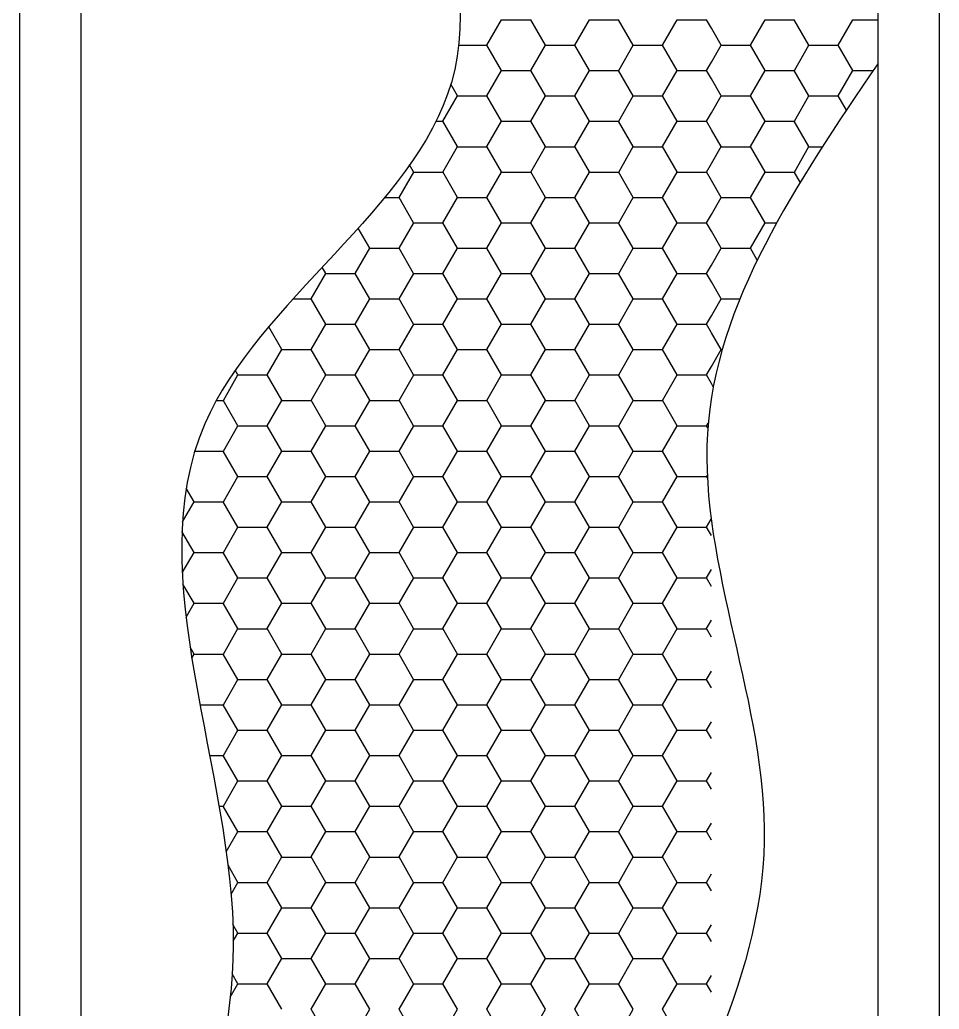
# Model space of a CAD drawing. Header units: inches. Extents: x 11.8 to 54.3, y 10.8 to 35.6.
# Drawn here: x 20.1966 to 20.4957, y 27.0831 to 27.4049 of the extents above; entities that cross this region are included whole.
import ezdxf

# ---------------------------------------------------------------- set-up
doc = ezdxf.new("R2010")
doc.units = ezdxf.units.IN
doc.header["$MEASUREMENT"] = 0
doc.layers.add('02', color=2, linetype='Continuous')
doc.layers.add('4', color=4, linetype='Continuous')

msp = doc.modelspace()

# ---------------------------------------------------------------- linework, layer by layer
at = {"layer": '02'}
for p, q in [((20.34857, 27.39661), (20.35333, 27.40485)), ((20.35332, 27.40485), (20.36284, 27.40485)), ((20.36761, 27.39661), (20.36284, 27.40486)), ((20.37714, 27.39661), (20.3819, 27.40485)), ((20.38189, 27.40485), (20.39142, 27.40485)), ((20.39618, 27.39661), (20.39142, 27.40486)), ((20.40572, 27.39661), (20.41048, 27.40485)), ((20.41047, 27.40485), (20.41999, 27.40485)), ((20.42158, 27.40211), (20.41999, 27.40486)), ((20.43429, 27.39661), (20.43905, 27.40485)), ((20.43904, 27.40485), (20.44857, 27.40485)), ((20.45333, 27.39661), (20.44857, 27.40486)), ((20.46287, 27.39661), (20.46763, 27.40485)), ((20.46762, 27.40485), (20.4757, 27.40485)), ((20.42476, 27.39661), (20.42158, 27.40211)), ((20.33939, 27.3966), (20.34856, 27.3966)), ((20.35332, 27.38836), (20.34856, 27.39661)), ((20.36285, 27.38836), (20.36762, 27.39661)), ((20.36761, 27.3966), (20.37713, 27.3966)), ((20.38189, 27.38836), (20.37713, 27.39661)), ((20.39143, 27.38836), (20.39619, 27.39661)), ((20.39618, 27.3966), (20.40571, 27.3966)), ((20.41047, 27.38836), (20.40571, 27.39661)), ((20.42158, 27.39109), (20.42477, 27.39661)), ((20.42476, 27.3966), (20.43428, 27.3966)), ((20.43904, 27.38836), (20.43428, 27.39661)), ((20.44858, 27.38836), (20.45334, 27.39661)), ((20.45333, 27.3966), (20.46286, 27.3966)), ((20.46762, 27.38836), (20.46286, 27.39661)), ((20.42, 27.38836), (20.42158, 27.39109)), ((20.34857, 27.38011), (20.35333, 27.38836)), ((20.35332, 27.38835), (20.36284, 27.38835)), ((20.36761, 27.38011), (20.36284, 27.38836)), ((20.37714, 27.38011), (20.3819, 27.38836)), ((20.38189, 27.38835), (20.39142, 27.38835)), ((20.39618, 27.38011), (20.39142, 27.38836)), ((20.40572, 27.38011), (20.41048, 27.38836)), ((20.41047, 27.38835), (20.41999, 27.38835)), ((20.42158, 27.38561), (20.41999, 27.38836)), ((20.43429, 27.38011), (20.43905, 27.38836)), ((20.43904, 27.38835), (20.44857, 27.38835)), ((20.45333, 27.38011), (20.44857, 27.38836)), ((20.46287, 27.38011), (20.46763, 27.38836)), ((20.46762, 27.38835), (20.47418, 27.38835)), ((20.33903, 27.38011), (20.33685, 27.38389)), ((20.42476, 27.38011), (20.42158, 27.38561)), ((20.33428, 27.37186), (20.33904, 27.38011)), ((20.33903, 27.3801), (20.34856, 27.3801)), ((20.35332, 27.37186), (20.34856, 27.38011)), ((20.36285, 27.37186), (20.36762, 27.38011)), ((20.36761, 27.3801), (20.37713, 27.3801)), ((20.38189, 27.37186), (20.37713, 27.38011)), ((20.39143, 27.37186), (20.39619, 27.38011)), ((20.39618, 27.3801), (20.40571, 27.3801)), ((20.41047, 27.37186), (20.40571, 27.38011)), ((20.42158, 27.37459), (20.42477, 27.38011)), ((20.42476, 27.3801), (20.43428, 27.3801)), ((20.43904, 27.37186), (20.43428, 27.38011)), ((20.44858, 27.37186), (20.45334, 27.38011)), ((20.45333, 27.3801), (20.46286, 27.3801)), ((20.46552, 27.3755), (20.46286, 27.38011)), ((20.42, 27.37186), (20.42158, 27.37459)), ((20.33203, 27.37185), (20.33427, 27.37185)), ((20.33903, 27.36362), (20.33427, 27.37186)), ((20.34857, 27.36361), (20.35333, 27.37186)), ((20.35332, 27.37185), (20.36284, 27.37185)), ((20.36761, 27.36362), (20.36284, 27.37186)), ((20.37714, 27.36361), (20.3819, 27.37186)), ((20.38189, 27.37185), (20.39142, 27.37185)), ((20.39618, 27.36362), (20.39142, 27.37186)), ((20.40572, 27.36361), (20.41048, 27.37186)), ((20.41047, 27.37185), (20.41999, 27.37185)), ((20.42158, 27.36911), (20.41999, 27.37186)), ((20.43429, 27.36361), (20.43905, 27.37186)), ((20.43904, 27.37185), (20.44857, 27.37185)), ((20.45333, 27.36362), (20.44857, 27.37186)), ((20.42476, 27.36362), (20.42158, 27.36911)), ((20.33428, 27.35536), (20.33904, 27.36361)), ((20.33903, 27.3636), (20.34856, 27.3636)), ((20.35332, 27.35537), (20.34856, 27.36362)), ((20.36285, 27.35536), (20.36762, 27.36361)), ((20.36761, 27.3636), (20.37713, 27.3636)), ((20.38189, 27.35537), (20.37713, 27.36362)), ((20.39143, 27.35536), (20.39619, 27.36361)), ((20.39618, 27.3636), (20.40571, 27.3636)), ((20.41047, 27.35537), (20.40571, 27.36362)), ((20.42158, 27.35809), (20.42477, 27.36361)), ((20.42476, 27.3636), (20.43428, 27.3636)), ((20.43904, 27.35537), (20.43428, 27.36362)), ((20.44858, 27.35536), (20.45334, 27.36361)), ((20.45333, 27.3636), (20.45771, 27.3636)), ((20.42, 27.35536), (20.42158, 27.35809)), ((20.31999, 27.34711), (20.32475, 27.35536)), ((20.32474, 27.35537), (20.32342, 27.35765)), ((20.32474, 27.35535), (20.33427, 27.35535)), ((20.33903, 27.34712), (20.33427, 27.35537)), ((20.34857, 27.34711), (20.35333, 27.35536)), ((20.35332, 27.35535), (20.36284, 27.35535)), ((20.36761, 27.34712), (20.36284, 27.35537)), ((20.37714, 27.34711), (20.3819, 27.35536)), ((20.38189, 27.35535), (20.39142, 27.35535)), ((20.39618, 27.34712), (20.39142, 27.35537)), ((20.40572, 27.34711), (20.41048, 27.35536)), ((20.41047, 27.35535), (20.41999, 27.35535)), ((20.42158, 27.35261), (20.41999, 27.35537)), ((20.43429, 27.34711), (20.43905, 27.35536)), ((20.43904, 27.35535), (20.44857, 27.35535)), ((20.45048, 27.35205), (20.44857, 27.35537)), ((20.42476, 27.34712), (20.42158, 27.35261)), ((20.31533, 27.3471), (20.31998, 27.3471)), ((20.32474, 27.33887), (20.31998, 27.34712)), ((20.33428, 27.33886), (20.33904, 27.34711)), ((20.33903, 27.3471), (20.34856, 27.3471)), ((20.35332, 27.33887), (20.34856, 27.34712)), ((20.36285, 27.33886), (20.36762, 27.34711)), ((20.36761, 27.3471), (20.37713, 27.3471)), ((20.38189, 27.33887), (20.37713, 27.34712)), ((20.39143, 27.33886), (20.39619, 27.34711)), ((20.39618, 27.3471), (20.40571, 27.3471)), ((20.41047, 27.33887), (20.40571, 27.34712)), ((20.42158, 27.34159), (20.42477, 27.34711)), ((20.42476, 27.3471), (20.43428, 27.3471)), ((20.43904, 27.33887), (20.43428, 27.34712)), ((20.31999, 27.33061), (20.32475, 27.33886)), ((20.32474, 27.33886), (20.33427, 27.33886)), ((20.33903, 27.33062), (20.33427, 27.33887)), ((20.34857, 27.33061), (20.35333, 27.33886)), ((20.35332, 27.33886), (20.36284, 27.33886)), ((20.36761, 27.33062), (20.36284, 27.33887)), ((20.37714, 27.33061), (20.3819, 27.33886)), ((20.38189, 27.33886), (20.39142, 27.33886)), ((20.39618, 27.33062), (20.39142, 27.33887)), ((20.40572, 27.33061), (20.41048, 27.33886)), ((20.41047, 27.33886), (20.41999, 27.33886)), ((20.42158, 27.33612), (20.41999, 27.33887)), ((20.42, 27.33886), (20.42158, 27.34159)), ((20.43429, 27.33061), (20.43905, 27.33886)), ((20.43904, 27.33886), (20.44283, 27.33886)), ((20.31046, 27.33062), (20.3067, 27.33712)), ((20.42476, 27.33062), (20.42158, 27.33612)), ((20.3057, 27.32237), (20.31047, 27.33061)), ((20.31046, 27.33061), (20.31998, 27.33061)), ((20.32474, 27.32237), (20.31998, 27.33062)), ((20.33428, 27.32237), (20.33904, 27.33061)), ((20.33903, 27.33061), (20.34856, 27.33061)), ((20.35332, 27.32237), (20.34856, 27.33062)), ((20.36285, 27.32237), (20.36762, 27.33061)), ((20.36761, 27.33061), (20.37713, 27.33061)), ((20.38189, 27.32237), (20.37713, 27.33062)), ((20.39143, 27.32237), (20.39619, 27.33061)), ((20.39618, 27.33061), (20.40571, 27.33061)), ((20.41047, 27.32237), (20.40571, 27.33062)), ((20.42158, 27.3251), (20.42477, 27.33061)), ((20.42476, 27.33061), (20.43428, 27.33061)), ((20.43653, 27.32673), (20.43428, 27.33062)), ((20.29617, 27.32237), (20.295, 27.32439)), ((20.42, 27.32237), (20.42158, 27.3251)), ((20.29142, 27.31412), (20.29618, 27.32237)), ((20.29617, 27.32236), (20.30569, 27.32236)), ((20.31046, 27.31412), (20.30569, 27.32237)), ((20.31999, 27.31412), (20.32475, 27.32237)), ((20.32474, 27.32236), (20.33427, 27.32236)), ((20.33903, 27.31412), (20.33427, 27.32237)), ((20.34857, 27.31412), (20.35333, 27.32237)), ((20.35332, 27.32236), (20.36284, 27.32236)), ((20.36761, 27.31412), (20.36284, 27.32237)), ((20.37714, 27.31412), (20.3819, 27.32237)), ((20.38189, 27.32236), (20.39142, 27.32236)), ((20.39618, 27.31412), (20.39142, 27.32237)), ((20.40572, 27.31412), (20.41048, 27.32237)), ((20.41047, 27.32236), (20.41999, 27.32236)), ((20.42158, 27.31962), (20.41999, 27.32237)), ((20.42476, 27.31412), (20.42158, 27.31962)), ((20.28553, 27.31411), (20.29141, 27.31411)), ((20.29617, 27.30587), (20.29141, 27.31412)), ((20.3057, 27.30587), (20.31047, 27.31412)), ((20.31046, 27.31411), (20.31998, 27.31411)), ((20.32474, 27.30587), (20.31998, 27.31412)), ((20.33428, 27.30587), (20.33904, 27.31412)), ((20.33903, 27.31411), (20.34856, 27.31411)), ((20.35332, 27.30587), (20.34856, 27.31412)), ((20.36285, 27.30587), (20.36762, 27.31412)), ((20.36761, 27.31411), (20.37713, 27.31411)), ((20.38189, 27.30587), (20.37713, 27.31412)), ((20.39143, 27.30587), (20.39619, 27.31412)), ((20.39618, 27.31411), (20.40571, 27.31411)), ((20.41047, 27.30587), (20.40571, 27.31412)), ((20.42158, 27.3086), (20.42477, 27.31412)), ((20.42476, 27.31411), (20.43088, 27.31411)), ((20.42, 27.30587), (20.42158, 27.3086)), ((20.28188, 27.29762), (20.27759, 27.30505)), ((20.29142, 27.29762), (20.29618, 27.30587)), ((20.29617, 27.30586), (20.30569, 27.30586)), ((20.31046, 27.29762), (20.30569, 27.30587)), ((20.31999, 27.29762), (20.32475, 27.30587)), ((20.32474, 27.30586), (20.33427, 27.30586)), ((20.33903, 27.29762), (20.33427, 27.30587)), ((20.34857, 27.29762), (20.35333, 27.30587)), ((20.35332, 27.30586), (20.36284, 27.30586)), ((20.36761, 27.29762), (20.36284, 27.30587)), ((20.37714, 27.29762), (20.3819, 27.30587)), ((20.38189, 27.30586), (20.39142, 27.30586)), ((20.39618, 27.29762), (20.39142, 27.30587)), ((20.40572, 27.29762), (20.41048, 27.30587)), ((20.41047, 27.30586), (20.41999, 27.30586)), ((20.42158, 27.30312), (20.41999, 27.30587)), ((20.42476, 27.29762), (20.42158, 27.30312)), ((20.27713, 27.28937), (20.28189, 27.29762)), ((20.28188, 27.29761), (20.29141, 27.29761)), ((20.29617, 27.28938), (20.29141, 27.29762)), ((20.3057, 27.28937), (20.31047, 27.29762)), ((20.31046, 27.29761), (20.31998, 27.29761)), ((20.32474, 27.28938), (20.31998, 27.29762)), ((20.33428, 27.28937), (20.33904, 27.29762)), ((20.33903, 27.29761), (20.34856, 27.29761)), ((20.35332, 27.28938), (20.34856, 27.29762)), ((20.36285, 27.28937), (20.36762, 27.29762)), ((20.36761, 27.29761), (20.37713, 27.29761)), ((20.38189, 27.28938), (20.37713, 27.29762)), ((20.39143, 27.28937), (20.39619, 27.29762)), ((20.39618, 27.29761), (20.40571, 27.29761)), ((20.41047, 27.28938), (20.40571, 27.29762)), ((20.42158, 27.2921), (20.42477, 27.29762)), ((20.42476, 27.29761), (20.42511, 27.29761)), ((20.26759, 27.28938), (20.2667, 27.29092)), ((20.42, 27.28937), (20.42158, 27.2921)), ((20.26284, 27.28112), (20.2676, 27.28937)), ((20.26759, 27.28936), (20.27712, 27.28936)), ((20.28188, 27.28113), (20.27712, 27.28938)), ((20.29142, 27.28112), (20.29618, 27.28937)), ((20.29617, 27.28936), (20.30569, 27.28936)), ((20.31046, 27.28113), (20.30569, 27.28938)), ((20.31999, 27.28112), (20.32475, 27.28937)), ((20.32474, 27.28936), (20.33427, 27.28936)), ((20.33903, 27.28113), (20.33427, 27.28938)), ((20.34857, 27.28112), (20.35333, 27.28937)), ((20.35332, 27.28936), (20.36284, 27.28936)), ((20.36761, 27.28113), (20.36284, 27.28938)), ((20.37714, 27.28112), (20.3819, 27.28937)), ((20.38189, 27.28936), (20.39142, 27.28936)), ((20.39618, 27.28113), (20.39142, 27.28938)), ((20.40572, 27.28112), (20.41048, 27.28937)), ((20.41047, 27.28936), (20.41999, 27.28936)), ((20.42158, 27.28662), (20.41999, 27.28938)), ((20.42221, 27.28554), (20.42158, 27.28662)), ((20.26059, 27.28111), (20.26283, 27.28111)), ((20.26759, 27.27288), (20.26283, 27.28113)), ((20.27713, 27.27287), (20.28189, 27.28112)), ((20.28188, 27.28111), (20.29141, 27.28111)), ((20.29617, 27.27288), (20.29141, 27.28113)), ((20.3057, 27.27287), (20.31047, 27.28112)), ((20.31046, 27.28111), (20.31998, 27.28111)), ((20.32474, 27.27288), (20.31998, 27.28113)), ((20.33428, 27.27287), (20.33904, 27.28112)), ((20.33903, 27.28111), (20.34856, 27.28111)), ((20.35332, 27.27288), (20.34856, 27.28113)), ((20.36285, 27.27287), (20.36762, 27.28112)), ((20.36761, 27.28111), (20.37713, 27.28111)), ((20.38189, 27.27288), (20.37713, 27.28113)), ((20.39143, 27.27287), (20.39619, 27.28112)), ((20.39618, 27.28111), (20.40571, 27.28111)), ((20.41047, 27.27288), (20.40571, 27.28113)), ((20.26284, 27.26462), (20.2676, 27.27287)), ((20.26759, 27.27286), (20.27712, 27.27286)), ((20.28188, 27.26463), (20.27712, 27.27288)), ((20.29142, 27.26462), (20.29618, 27.27287)), ((20.29617, 27.27286), (20.30569, 27.27286)), ((20.31046, 27.26463), (20.30569, 27.27288)), ((20.31999, 27.26462), (20.32475, 27.27287)), ((20.32474, 27.27286), (20.33427, 27.27286)), ((20.33903, 27.26463), (20.33427, 27.27288)), ((20.34857, 27.26462), (20.35333, 27.27287)), ((20.35332, 27.27286), (20.36284, 27.27286)), ((20.36761, 27.26463), (20.36284, 27.27288)), ((20.37714, 27.26462), (20.3819, 27.27287)), ((20.38189, 27.27286), (20.39142, 27.27286)), ((20.39618, 27.26463), (20.39142, 27.27288)), ((20.40572, 27.26462), (20.41048, 27.27287)), ((20.41047, 27.27286), (20.41999, 27.27286)), ((20.42041, 27.27216), (20.41999, 27.27288)), ((20.42, 27.27287), (20.42055, 27.27381)), ((20.25357, 27.26462), (20.26283, 27.26462)), ((20.26759, 27.25638), (20.26283, 27.26463)), ((20.27713, 27.25637), (20.28189, 27.26462)), ((20.28188, 27.26462), (20.29141, 27.26462)), ((20.29617, 27.25638), (20.29141, 27.26463)), ((20.3057, 27.25637), (20.31047, 27.26462)), ((20.31046, 27.26462), (20.31998, 27.26462)), ((20.32474, 27.25638), (20.31998, 27.26463)), ((20.33428, 27.25637), (20.33904, 27.26462)), ((20.33903, 27.26462), (20.34856, 27.26462)), ((20.35332, 27.25638), (20.34856, 27.26463)), ((20.36285, 27.25637), (20.36762, 27.26462)), ((20.36761, 27.26462), (20.37713, 27.26462)), ((20.38189, 27.25638), (20.37713, 27.26463)), ((20.39143, 27.25637), (20.39619, 27.26462)), ((20.39618, 27.26462), (20.40571, 27.26462)), ((20.41047, 27.25638), (20.40571, 27.26463)), ((20.26284, 27.24813), (20.2676, 27.25637)), ((20.26759, 27.25637), (20.27712, 27.25637)), ((20.28188, 27.24813), (20.27712, 27.25638)), ((20.29142, 27.24813), (20.29618, 27.25637)), ((20.29617, 27.25637), (20.30569, 27.25637)), ((20.31046, 27.24813), (20.30569, 27.25638)), ((20.31999, 27.24813), (20.32475, 27.25637)), ((20.32474, 27.25637), (20.33427, 27.25637)), ((20.33903, 27.24813), (20.33427, 27.25638)), ((20.34857, 27.24813), (20.35333, 27.25637)), ((20.35332, 27.25637), (20.36284, 27.25637)), ((20.36761, 27.24813), (20.36284, 27.25638)), ((20.37714, 27.24813), (20.3819, 27.25637)), ((20.38189, 27.25637), (20.39142, 27.25637)), ((20.39618, 27.24813), (20.39142, 27.25638)), ((20.40572, 27.24813), (20.41048, 27.25637)), ((20.41047, 27.25637), (20.41999, 27.25637)), ((20.42028, 27.25588), (20.41999, 27.25638)), ((20.42, 27.25637), (20.42024, 27.25678)), ((20.25331, 27.24813), (20.25077, 27.25252)), ((20.24954, 27.24159), (20.25332, 27.24813)), ((20.25331, 27.24812), (20.26283, 27.24812)), ((20.26759, 27.23988), (20.26283, 27.24813)), ((20.27713, 27.23988), (20.28189, 27.24813)), ((20.28188, 27.24812), (20.29141, 27.24812)), ((20.29617, 27.23988), (20.29141, 27.24813)), ((20.3057, 27.23988), (20.31047, 27.24813)), ((20.31046, 27.24812), (20.31998, 27.24812)), ((20.32474, 27.23988), (20.31998, 27.24813)), ((20.33428, 27.23988), (20.33904, 27.24813)), ((20.33903, 27.24812), (20.34856, 27.24812)), ((20.35332, 27.23988), (20.34856, 27.24813)), ((20.36285, 27.23988), (20.36762, 27.24813)), ((20.36761, 27.24812), (20.37713, 27.24812)), ((20.38189, 27.23988), (20.37713, 27.24813)), ((20.39143, 27.23988), (20.39619, 27.24813)), ((20.39618, 27.24812), (20.40571, 27.24812)), ((20.41047, 27.23988), (20.40571, 27.24813)), ((20.42, 27.23988), (20.42154, 27.24253)), ((20.26284, 27.23163), (20.2676, 27.23988)), ((20.26759, 27.23987), (20.27712, 27.23987)), ((20.28188, 27.23163), (20.27712, 27.23988)), ((20.29142, 27.23163), (20.29618, 27.23988)), ((20.29617, 27.23987), (20.30569, 27.23987)), ((20.31046, 27.23163), (20.30569, 27.23988)), ((20.31999, 27.23163), (20.32475, 27.23988)), ((20.32474, 27.23987), (20.33427, 27.23987)), ((20.33903, 27.23163), (20.33427, 27.23988)), ((20.34857, 27.23163), (20.35333, 27.23988)), ((20.35332, 27.23987), (20.36284, 27.23987)), ((20.36761, 27.23163), (20.36284, 27.23988)), ((20.37714, 27.23163), (20.3819, 27.23988)), ((20.38189, 27.23987), (20.39142, 27.23987)), ((20.39618, 27.23163), (20.39142, 27.23988)), ((20.40572, 27.23163), (20.41048, 27.23988)), ((20.41047, 27.23987), (20.41999, 27.23987)), ((20.42158, 27.23713), (20.41999, 27.23988)), ((20.25331, 27.23163), (20.24938, 27.23843)), ((20.24948, 27.22499), (20.25332, 27.23163)), ((20.25331, 27.23162), (20.26283, 27.23162)), ((20.26759, 27.22338), (20.26283, 27.23163)), ((20.27713, 27.22338), (20.28189, 27.23163)), ((20.28188, 27.23162), (20.29141, 27.23162)), ((20.29617, 27.22338), (20.29141, 27.23163)), ((20.3057, 27.22338), (20.31047, 27.23163)), ((20.31046, 27.23162), (20.31998, 27.23162)), ((20.32474, 27.22338), (20.31998, 27.23163)), ((20.33428, 27.22338), (20.33904, 27.23163)), ((20.33903, 27.23162), (20.34856, 27.23162)), ((20.35332, 27.22338), (20.34856, 27.23163)), ((20.36285, 27.22338), (20.36762, 27.23163)), ((20.36761, 27.23162), (20.37713, 27.23162)), ((20.38189, 27.22338), (20.37713, 27.23163)), ((20.39143, 27.22338), (20.39619, 27.23163)), ((20.39618, 27.23162), (20.40571, 27.23162)), ((20.41047, 27.22338), (20.40571, 27.23163)), ((20.42, 27.22338), (20.42158, 27.22611)), ((20.26284, 27.21513), (20.2676, 27.22338)), ((20.26759, 27.22337), (20.27712, 27.22337)), ((20.28188, 27.21514), (20.27712, 27.22338)), ((20.29142, 27.21513), (20.29618, 27.22338)), ((20.29617, 27.22337), (20.30569, 27.22337)), ((20.31046, 27.21514), (20.30569, 27.22338)), ((20.31999, 27.21513), (20.32475, 27.22338)), ((20.32474, 27.22337), (20.33427, 27.22337)), ((20.33903, 27.21514), (20.33427, 27.22338)), ((20.34857, 27.21513), (20.35333, 27.22338)), ((20.35332, 27.22337), (20.36284, 27.22337)), ((20.36761, 27.21514), (20.36284, 27.22338)), ((20.37714, 27.21513), (20.3819, 27.22338)), ((20.38189, 27.22337), (20.39142, 27.22337)), ((20.39618, 27.21514), (20.39142, 27.22338)), ((20.40572, 27.21513), (20.41048, 27.22338)), ((20.41047, 27.22337), (20.41999, 27.22337)), ((20.42158, 27.22063), (20.41999, 27.22338)), ((20.25331, 27.21514), (20.2497, 27.22139)), ((20.25071, 27.21062), (20.25332, 27.21513)), ((20.25331, 27.21512), (20.26283, 27.21512)), ((20.26759, 27.20689), (20.26283, 27.21514)), ((20.27713, 27.20688), (20.28189, 27.21513)), ((20.28188, 27.21512), (20.29141, 27.21512)), ((20.29617, 27.20689), (20.29141, 27.21514)), ((20.3057, 27.20688), (20.31047, 27.21513)), ((20.31046, 27.21512), (20.31998, 27.21512)), ((20.32474, 27.20689), (20.31998, 27.21514)), ((20.33428, 27.20688), (20.33904, 27.21513)), ((20.33903, 27.21512), (20.34856, 27.21512)), ((20.35332, 27.20689), (20.34856, 27.21514)), ((20.36285, 27.20688), (20.36762, 27.21513)), ((20.36761, 27.21512), (20.37713, 27.21512)), ((20.38189, 27.20689), (20.37713, 27.21514)), ((20.39143, 27.20688), (20.39619, 27.21513)), ((20.39618, 27.21512), (20.40571, 27.21512)), ((20.41047, 27.20689), (20.40571, 27.21514)), ((20.26284, 27.19863), (20.2676, 27.20688)), ((20.26759, 27.20687), (20.27712, 27.20687)), ((20.28188, 27.19864), (20.27712, 27.20689)), ((20.29142, 27.19863), (20.29618, 27.20688)), ((20.29617, 27.20687), (20.30569, 27.20687)), ((20.31046, 27.19864), (20.30569, 27.20689)), ((20.31999, 27.19863), (20.32475, 27.20688)), ((20.32474, 27.20687), (20.33427, 27.20687)), ((20.33903, 27.19864), (20.33427, 27.20689)), ((20.34857, 27.19863), (20.35333, 27.20688)), ((20.35332, 27.20687), (20.36284, 27.20687)), ((20.36761, 27.19864), (20.36284, 27.20689)), ((20.37714, 27.19863), (20.3819, 27.20688)), ((20.38189, 27.20687), (20.39142, 27.20687)), ((20.39618, 27.19864), (20.39142, 27.20689)), ((20.40572, 27.19863), (20.41048, 27.20688)), ((20.41047, 27.20687), (20.41999, 27.20687)), ((20.42158, 27.20413), (20.41999, 27.20689)), ((20.42, 27.20688), (20.42158, 27.20961)), ((20.25331, 27.19864), (20.25203, 27.20085)), ((20.25257, 27.19734), (20.25332, 27.19863)), ((20.25331, 27.19862), (20.26283, 27.19862)), ((20.26759, 27.19039), (20.26283, 27.19864)), ((20.27713, 27.19038), (20.28189, 27.19863)), ((20.28188, 27.19862), (20.29141, 27.19862)), ((20.29617, 27.19039), (20.29141, 27.19864)), ((20.3057, 27.19038), (20.31047, 27.19863)), ((20.31046, 27.19862), (20.31998, 27.19862)), ((20.32474, 27.19039), (20.31998, 27.19864)), ((20.33428, 27.19038), (20.33904, 27.19863)), ((20.33903, 27.19862), (20.34856, 27.19862)), ((20.35332, 27.19039), (20.34856, 27.19864)), ((20.36285, 27.19038), (20.36762, 27.19863)), ((20.36761, 27.19862), (20.37713, 27.19862)), ((20.38189, 27.19039), (20.37713, 27.19864)), ((20.39143, 27.19038), (20.39619, 27.19863)), ((20.39618, 27.19862), (20.40571, 27.19862)), ((20.41047, 27.19039), (20.40571, 27.19864)), ((20.42, 27.19038), (20.42158, 27.19311)), ((20.26284, 27.18213), (20.2676, 27.19038)), ((20.26759, 27.19038), (20.27712, 27.19038)), ((20.28188, 27.18214), (20.27712, 27.19039)), ((20.29142, 27.18213), (20.29618, 27.19038)), ((20.29617, 27.19038), (20.30569, 27.19038)), ((20.31046, 27.18214), (20.30569, 27.19039)), ((20.31999, 27.18213), (20.32475, 27.19038)), ((20.32474, 27.19038), (20.33427, 27.19038)), ((20.33903, 27.18214), (20.33427, 27.19039)), ((20.34857, 27.18213), (20.35333, 27.19038)), ((20.35332, 27.19038), (20.36284, 27.19038)), ((20.36761, 27.18214), (20.36284, 27.19039)), ((20.37714, 27.18213), (20.3819, 27.19038)), ((20.38189, 27.19038), (20.39142, 27.19038)), ((20.39618, 27.18214), (20.39142, 27.19039)), ((20.40572, 27.18213), (20.41048, 27.19038)), ((20.41047, 27.19038), (20.41999, 27.19038)), ((20.42158, 27.18764), (20.41999, 27.19039)), ((20.25523, 27.18213), (20.26283, 27.18213)), ((20.26759, 27.17389), (20.26283, 27.18214)), ((20.27713, 27.17389), (20.28189, 27.18213)), ((20.28188, 27.18213), (20.29141, 27.18213)), ((20.29617, 27.17389), (20.29141, 27.18214)), ((20.3057, 27.17389), (20.31047, 27.18213)), ((20.31046, 27.18213), (20.31998, 27.18213)), ((20.32474, 27.17389), (20.31998, 27.18214)), ((20.33428, 27.17389), (20.33904, 27.18213)), ((20.33903, 27.18213), (20.34856, 27.18213)), ((20.35332, 27.17389), (20.34856, 27.18214)), ((20.36285, 27.17389), (20.36762, 27.18213)), ((20.36761, 27.18213), (20.37713, 27.18213)), ((20.38189, 27.17389), (20.37713, 27.18214)), ((20.39143, 27.17389), (20.39619, 27.18213)), ((20.39618, 27.18213), (20.40571, 27.18213)), ((20.41047, 27.17389), (20.40571, 27.18214)), ((20.42, 27.17389), (20.42158, 27.17662)), ((20.26284, 27.16564), (20.2676, 27.17389)), ((20.26759, 27.17388), (20.27712, 27.17388)), ((20.28188, 27.16564), (20.27712, 27.17389)), ((20.29142, 27.16564), (20.29618, 27.17389)), ((20.29617, 27.17388), (20.30569, 27.17388)), ((20.31046, 27.16564), (20.30569, 27.17389)), ((20.31999, 27.16564), (20.32475, 27.17389)), ((20.32474, 27.17388), (20.33427, 27.17388)), ((20.33903, 27.16564), (20.33427, 27.17389)), ((20.34857, 27.16564), (20.35333, 27.17389)), ((20.35332, 27.17388), (20.36284, 27.17388)), ((20.36761, 27.16564), (20.36284, 27.17389)), ((20.37714, 27.16564), (20.3819, 27.17389)), ((20.38189, 27.17388), (20.39142, 27.17388)), ((20.39618, 27.16564), (20.39142, 27.17389)), ((20.40572, 27.16564), (20.41048, 27.17389)), ((20.41047, 27.17388), (20.41999, 27.17388)), ((20.42158, 27.17114), (20.41999, 27.17389)), ((20.25839, 27.16563), (20.26283, 27.16563)), ((20.26759, 27.15739), (20.26283, 27.16564)), ((20.27713, 27.15739), (20.28189, 27.16564)), ((20.28188, 27.16563), (20.29141, 27.16563)), ((20.29617, 27.15739), (20.29141, 27.16564)), ((20.3057, 27.15739), (20.31047, 27.16564)), ((20.31046, 27.16563), (20.31998, 27.16563)), ((20.32474, 27.15739), (20.31998, 27.16564)), ((20.33428, 27.15739), (20.33904, 27.16564)), ((20.33903, 27.16563), (20.34856, 27.16563)), ((20.35332, 27.15739), (20.34856, 27.16564)), ((20.36285, 27.15739), (20.36762, 27.16564)), ((20.36761, 27.16563), (20.37713, 27.16563)), ((20.38189, 27.15739), (20.37713, 27.16564)), ((20.39143, 27.15739), (20.39619, 27.16564)), ((20.39618, 27.16563), (20.40571, 27.16563)), ((20.41047, 27.15739), (20.40571, 27.16564)), ((20.42, 27.15739), (20.42158, 27.16012)), ((20.26284, 27.14914), (20.2676, 27.15739)), ((20.26759, 27.15738), (20.27712, 27.15738)), ((20.28188, 27.14914), (20.27712, 27.15739)), ((20.29142, 27.14914), (20.29618, 27.15739)), ((20.29617, 27.15738), (20.30569, 27.15738)), ((20.31046, 27.14914), (20.30569, 27.15739)), ((20.31999, 27.14914), (20.32475, 27.15739)), ((20.32474, 27.15738), (20.33427, 27.15738)), ((20.33903, 27.14914), (20.33427, 27.15739)), ((20.34857, 27.14914), (20.35333, 27.15739)), ((20.35332, 27.15738), (20.36284, 27.15738)), ((20.36761, 27.14914), (20.36284, 27.15739)), ((20.37714, 27.14914), (20.3819, 27.15739)), ((20.38189, 27.15738), (20.39142, 27.15738)), ((20.39618, 27.14914), (20.39142, 27.15739)), ((20.40572, 27.14914), (20.41048, 27.15739)), ((20.41047, 27.15738), (20.41999, 27.15738)), ((20.42158, 27.15464), (20.41999, 27.15739)), ((20.26145, 27.14913), (20.26283, 27.14913)), ((20.26759, 27.1409), (20.26283, 27.14914)), ((20.27713, 27.14089), (20.28189, 27.14914)), ((20.28188, 27.14913), (20.29141, 27.14913)), ((20.29617, 27.1409), (20.29141, 27.14914)), ((20.3057, 27.14089), (20.31047, 27.14914)), ((20.31046, 27.14913), (20.31998, 27.14913)), ((20.32474, 27.1409), (20.31998, 27.14914)), ((20.33428, 27.14089), (20.33904, 27.14914)), ((20.33903, 27.14913), (20.34856, 27.14913)), ((20.35332, 27.1409), (20.34856, 27.14914)), ((20.36285, 27.14089), (20.36762, 27.14914)), ((20.36761, 27.14913), (20.37713, 27.14913)), ((20.38189, 27.1409), (20.37713, 27.14914)), ((20.39143, 27.14089), (20.39619, 27.14914)), ((20.39618, 27.14913), (20.40571, 27.14913)), ((20.41047, 27.1409), (20.40571, 27.14914)), ((20.42, 27.14089), (20.42158, 27.14362)), ((20.26379, 27.13429), (20.2676, 27.14089)), ((20.26759, 27.14088), (20.27712, 27.14088)), ((20.28188, 27.13265), (20.27712, 27.1409)), ((20.29142, 27.13264), (20.29618, 27.14089)), ((20.29617, 27.14088), (20.30569, 27.14088)), ((20.31046, 27.13265), (20.30569, 27.1409)), ((20.31999, 27.13264), (20.32475, 27.14089)), ((20.32474, 27.14088), (20.33427, 27.14088)), ((20.33903, 27.13265), (20.33427, 27.1409)), ((20.34857, 27.13264), (20.35333, 27.14089)), ((20.35332, 27.14088), (20.36284, 27.14088)), ((20.36761, 27.13265), (20.36284, 27.1409)), ((20.37714, 27.13264), (20.3819, 27.14089)), ((20.38189, 27.14088), (20.39142, 27.14088)), ((20.39618, 27.13265), (20.39142, 27.1409)), ((20.40572, 27.13264), (20.41048, 27.14089)), ((20.41047, 27.14088), (20.41999, 27.14088)), ((20.42158, 27.13814), (20.41999, 27.1409)), ((20.26759, 27.1244), (20.26436, 27.13)), ((20.27713, 27.12439), (20.28189, 27.13264)), ((20.28188, 27.13263), (20.29141, 27.13263)), ((20.29617, 27.1244), (20.29141, 27.13265)), ((20.3057, 27.12439), (20.31047, 27.13264)), ((20.31046, 27.13263), (20.31998, 27.13263)), ((20.32474, 27.1244), (20.31998, 27.13265)), ((20.33428, 27.12439), (20.33904, 27.13264)), ((20.33903, 27.13263), (20.34856, 27.13263)), ((20.35332, 27.1244), (20.34856, 27.13265)), ((20.36285, 27.12439), (20.36762, 27.13264)), ((20.36761, 27.13263), (20.37713, 27.13263)), ((20.38189, 27.1244), (20.37713, 27.13265)), ((20.39143, 27.12439), (20.39619, 27.13264)), ((20.39618, 27.13263), (20.40571, 27.13263)), ((20.41047, 27.1244), (20.40571, 27.13265)), ((20.42, 27.12439), (20.42158, 27.12712)), ((20.26535, 27.1205), (20.2676, 27.12439)), ((20.26759, 27.12438), (20.27712, 27.12438)), ((20.28188, 27.11615), (20.27712, 27.1244)), ((20.29142, 27.11614), (20.29618, 27.12439)), ((20.29617, 27.12438), (20.30569, 27.12438)), ((20.31046, 27.11615), (20.30569, 27.1244)), ((20.31999, 27.11614), (20.32475, 27.12439)), ((20.32474, 27.12438), (20.33427, 27.12438)), ((20.33903, 27.11615), (20.33427, 27.1244)), ((20.34857, 27.11614), (20.35333, 27.12439)), ((20.35332, 27.12438), (20.36284, 27.12438)), ((20.36761, 27.11615), (20.36284, 27.1244)), ((20.37714, 27.11614), (20.3819, 27.12439)), ((20.38189, 27.12438), (20.39142, 27.12438)), ((20.39618, 27.11615), (20.39142, 27.1244)), ((20.40572, 27.11614), (20.41048, 27.12439)), ((20.41047, 27.12438), (20.41999, 27.12438)), ((20.42158, 27.12165), (20.41999, 27.1244)), ((20.27713, 27.10789), (20.28189, 27.11614)), ((20.28188, 27.11614), (20.29141, 27.11614)), ((20.29617, 27.1079), (20.29141, 27.11615)), ((20.3057, 27.10789), (20.31047, 27.11614)), ((20.31046, 27.11614), (20.31998, 27.11614)), ((20.32474, 27.1079), (20.31998, 27.11615)), ((20.33428, 27.10789), (20.33904, 27.11614)), ((20.33903, 27.11614), (20.34856, 27.11614)), ((20.35332, 27.1079), (20.34856, 27.11615)), ((20.36285, 27.10789), (20.36762, 27.11614)), ((20.36761, 27.11614), (20.37713, 27.11614)), ((20.38189, 27.1079), (20.37713, 27.11615)), ((20.39143, 27.10789), (20.39619, 27.11614)), ((20.39618, 27.11614), (20.40571, 27.11614)), ((20.41047, 27.1079), (20.40571, 27.11615)), ((20.26759, 27.1079), (20.26596, 27.11074)), ((20.42, 27.10789), (20.42158, 27.11063)), ((20.26607, 27.10523), (20.2676, 27.10789)), ((20.26759, 27.10789), (20.27712, 27.10789)), ((20.28188, 27.09965), (20.27712, 27.1079)), ((20.29142, 27.09965), (20.29618, 27.10789)), ((20.29617, 27.10789), (20.30569, 27.10789)), ((20.31046, 27.09965), (20.30569, 27.1079)), ((20.31999, 27.09965), (20.32475, 27.10789)), ((20.32474, 27.10789), (20.33427, 27.10789)), ((20.33903, 27.09965), (20.33427, 27.1079)), ((20.34857, 27.09965), (20.35333, 27.10789)), ((20.35332, 27.10789), (20.36284, 27.10789)), ((20.36761, 27.09965), (20.36284, 27.1079)), ((20.37714, 27.09965), (20.3819, 27.10789)), ((20.38189, 27.10789), (20.39142, 27.10789)), ((20.39618, 27.09965), (20.39142, 27.1079)), ((20.40572, 27.09965), (20.41048, 27.10789)), ((20.41047, 27.10789), (20.41999, 27.10789)), ((20.42158, 27.10515), (20.41999, 27.1079)), ((20.27713, 27.0914), (20.28189, 27.09965)), ((20.28188, 27.09964), (20.29141, 27.09964)), ((20.29617, 27.0914), (20.29141, 27.09965)), ((20.3057, 27.0914), (20.31047, 27.09965)), ((20.31046, 27.09964), (20.31998, 27.09964)), ((20.32474, 27.0914), (20.31998, 27.09965)), ((20.33428, 27.0914), (20.33904, 27.09965)), ((20.33903, 27.09964), (20.34856, 27.09964)), ((20.35332, 27.0914), (20.34856, 27.09965)), ((20.36285, 27.0914), (20.36762, 27.09965)), ((20.36761, 27.09964), (20.37713, 27.09964)), ((20.38189, 27.0914), (20.37713, 27.09965)), ((20.39143, 27.0914), (20.39619, 27.09965)), ((20.39618, 27.09964), (20.40571, 27.09964)), ((20.41047, 27.0914), (20.40571, 27.09965)), ((20.26759, 27.0914), (20.26575, 27.0946)), ((20.26509, 27.08705), (20.2676, 27.0914)), ((20.26759, 27.09139), (20.27712, 27.09139)), ((20.28188, 27.08315), (20.27712, 27.0914)), ((20.29142, 27.08315), (20.29618, 27.0914)), ((20.29617, 27.09139), (20.30569, 27.09139)), ((20.31046, 27.08315), (20.30569, 27.0914)), ((20.31999, 27.08315), (20.32475, 27.0914)), ((20.32474, 27.09139), (20.33427, 27.09139)), ((20.33903, 27.08315), (20.33427, 27.0914)), ((20.34857, 27.08315), (20.35333, 27.0914)), ((20.35332, 27.09139), (20.36284, 27.09139)), ((20.36761, 27.08315), (20.36284, 27.0914)), ((20.37714, 27.08315), (20.3819, 27.0914)), ((20.38189, 27.09139), (20.39142, 27.09139)), ((20.39618, 27.08315), (20.39142, 27.0914)), ((20.40572, 27.08315), (20.41048, 27.0914)), ((20.41047, 27.09139), (20.41999, 27.09139)), ((20.42158, 27.08865), (20.41999, 27.0914)), ((20.42, 27.0914), (20.42158, 27.09413)), ((20.29617, 27.0749), (20.29141, 27.08315)), ((20.3057, 27.0749), (20.31047, 27.08315)), ((20.32474, 27.0749), (20.31998, 27.08315)), ((20.33428, 27.0749), (20.33904, 27.08315)), ((20.35332, 27.0749), (20.34856, 27.08315)), ((20.36285, 27.0749), (20.36762, 27.08315)), ((20.38189, 27.0749), (20.37713, 27.08315)), ((20.39143, 27.0749), (20.39619, 27.08315)), ((20.41047, 27.0749), (20.40571, 27.08315))]:
    msp.add_line(p, q, dxfattribs=at)
for points in [[(20.37094, 27.63515), (20.3185, 27.53546), (20.33701, 27.38442), (20.25681, 27.27345), (20.26607, 27.10391), (20.21662, 26.96212)], [(20.4757, 27.39058), (20.42029, 27.27037), (20.43879, 27.13782), (20.39253, 27.00219), (20.37094, 26.88197), (20.37711, 26.77101), (20.30616, 26.70399)]]:
    msp.add_spline(points, degree=3, dxfattribs=at)
at = {"layer": '4'}
for p, q in [((20.21662, 26.70399), (20.21662, 27.63515)), ((20.4757, 27.63515), (20.4757, 26.70399)), ((20.19662, 26.68399), (20.19662, 27.51786)), ((20.4957, 27.51786), (20.4957, 26.68399))]:
    msp.add_line(p, q, dxfattribs=at)

doc.saveas('drawing.dxf')
